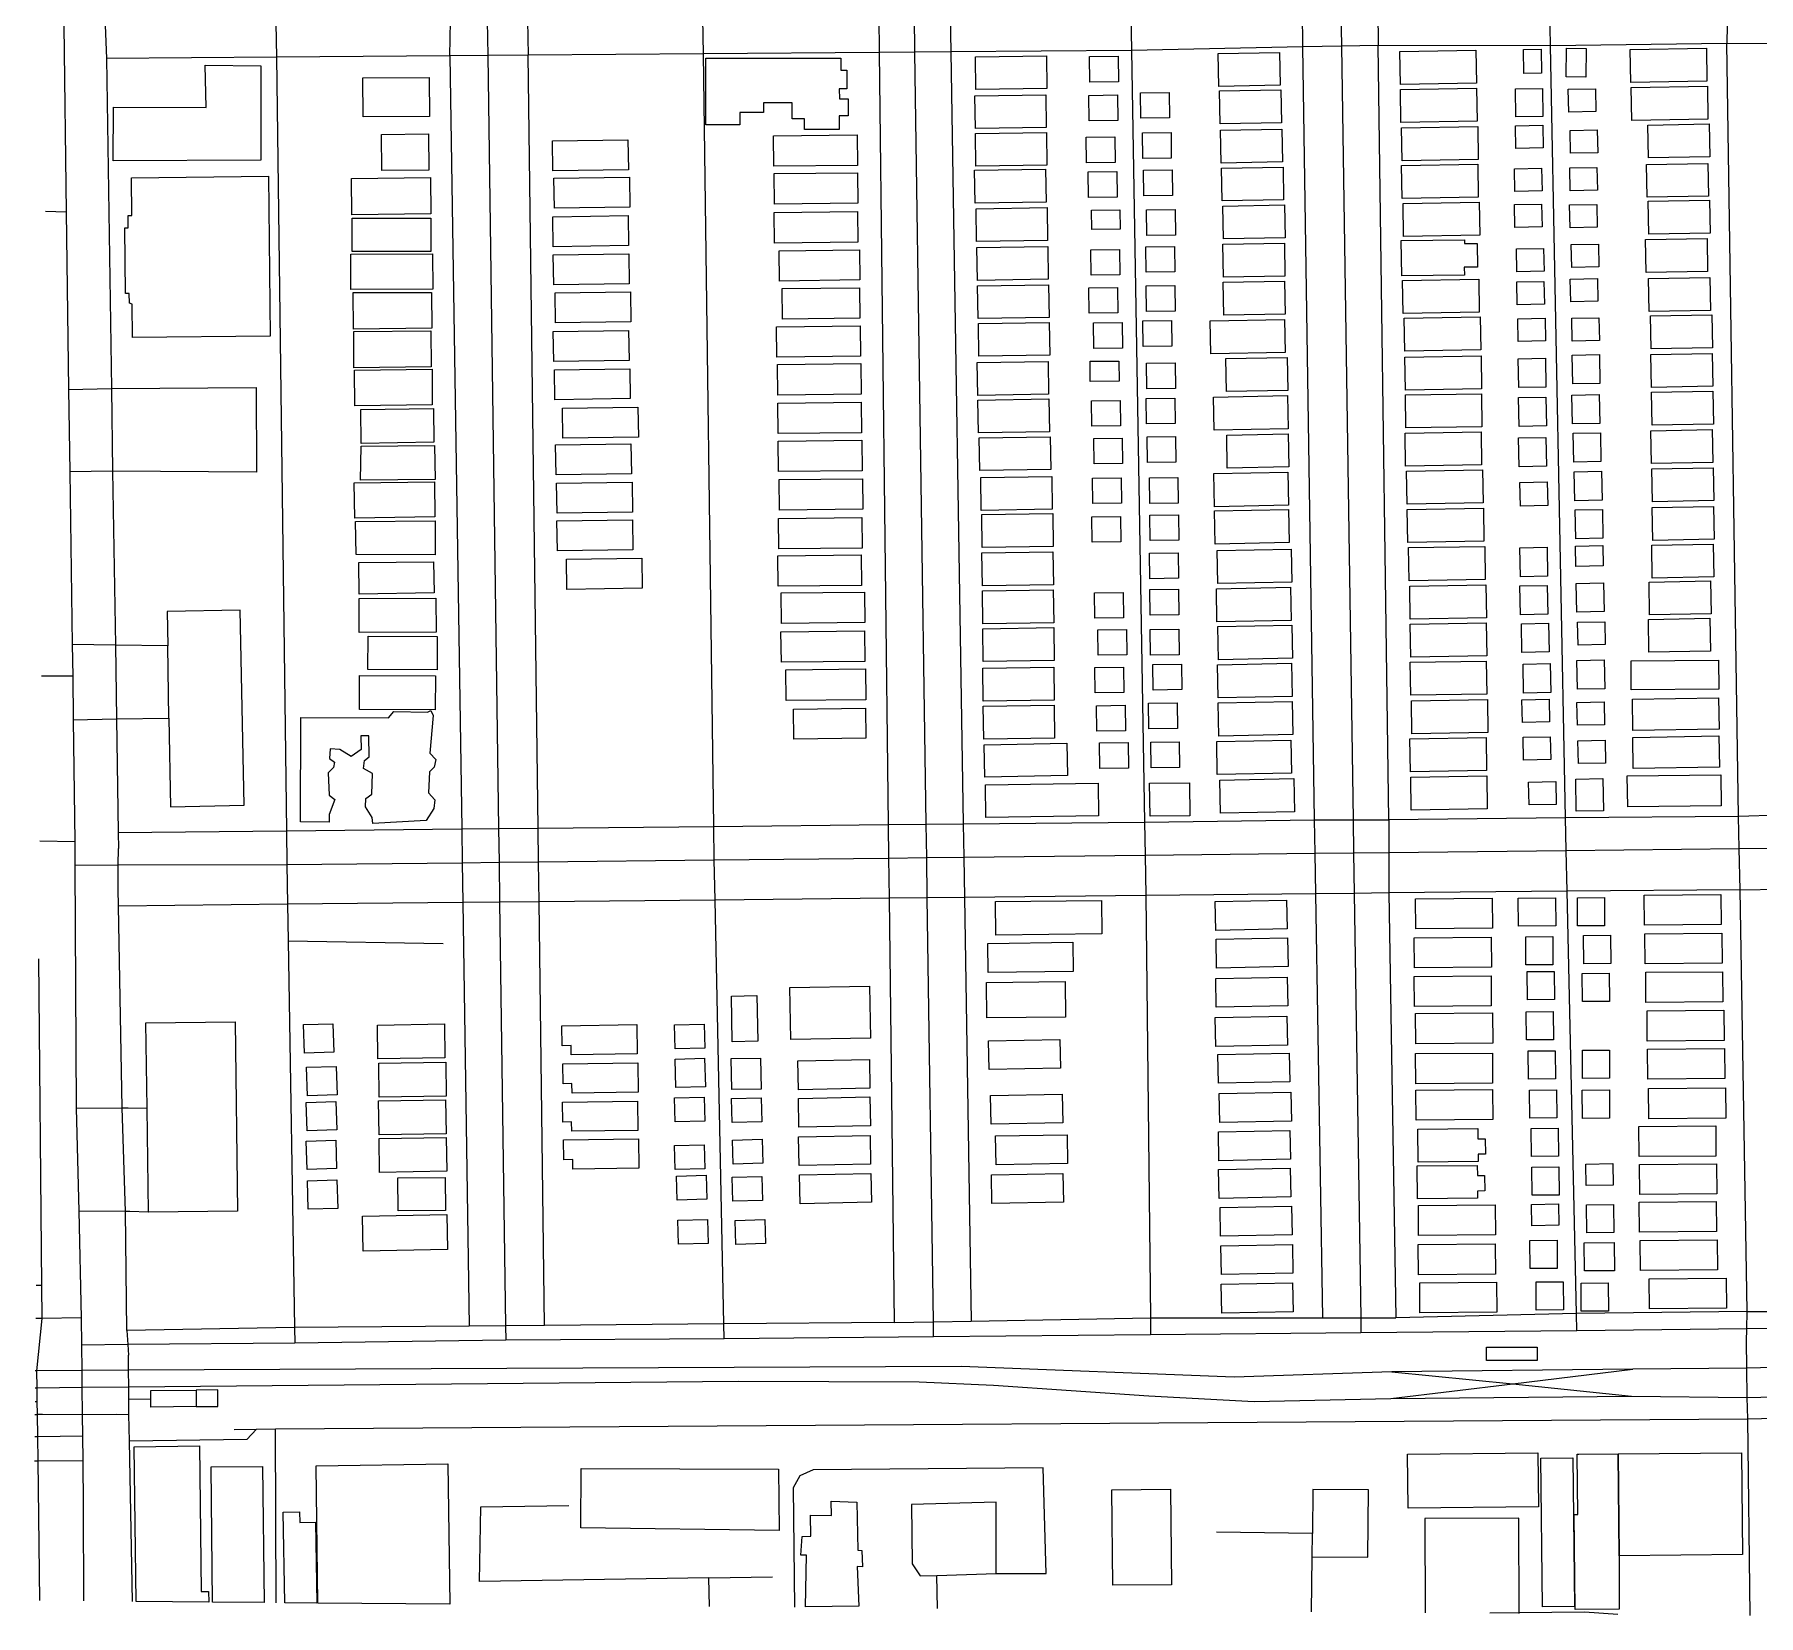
# Model space of a CAD drawing. Header units: millimetres. Extents: x 0 to 813, y 0 to 785.
# Drawn here: x 0.3 to 412.7, y 3.5 to 381.8 of the extents above; entities that cross this region are included whole.
import ezdxf

# ---------------------------------------------------------------- set-up
doc = ezdxf.new("R2010")
doc.units = ezdxf.units.MM

msp = doc.modelspace()

# ---------------------------------------------------------------- linework, layer by layer
at = {"layer": 'buildings'}
for points in [[(160.8848, 376.1355), (193.2123, 376.1781), (193.2218, 373.2836), (194.6414, 373.2991), (194.651, 368.8317), (192.8419, 368.8382), (192.8485, 366.409), (194.9429, 366.4093), (194.949, 362.3421), (192.8059, 362.3423), (192.8054, 359.1035), (184.5181, 359.083), (184.513, 361.6797), (181.535, 361.6778), (181.5333, 365.4658), (174.6795, 365.4513), (174.6806, 363.1898), (169.0445, 363.1833), (169.053, 360.1864), (160.8981, 360.1834), (160.8848, 376.1355)], [(225.3976, 376.4964), (242.3677, 376.7477), (242.4899, 368.8964), (225.5198, 368.6341), (225.3976, 376.4964)], [(252.6764, 376.5797), (259.5257, 376.6641), (259.5966, 370.5344), (252.7556, 370.4499), (252.6764, 376.5797)], [(283.4803, 377.2874), (298.1842, 377.5475), (298.3228, 369.6627), (283.6189, 369.4027), (283.4803, 377.2874)], [(326.942, 377.7957), (345.1492, 378.0808), (345.2711, 370.174), (327.0638, 369.889), (326.942, 377.7957)], [(356.5149, 378.2258), (360.7493, 378.311), (360.865, 372.5472), (356.6306, 372.462), (356.5149, 378.2258)], [(366.7351, 371.7187), (366.8449, 378.5908), (371.5261, 378.5055), (371.408, 371.6335), (366.7351, 371.7187)], [(382.0749, 378.2691), (400.282, 378.5432), (400.404, 370.6475), (382.1968, 370.3623), (382.0749, 378.2691)], [(19.1143, 351.5711), (19.227, 364.4043), (41.3884, 364.3959), (41.1152, 374.487), (54.4175, 374.3144), (54.463, 351.754), (19.1143, 351.5711)], [(78.8711, 371.4845), (94.7153, 371.5596), (94.7651, 362.1685), (78.9208, 362.0841), (78.8711, 371.4845)], [(225.2745, 367.1705), (242.2446, 367.4217), (242.3584, 359.5594), (225.3883, 359.3082), (225.2745, 367.1705)], [(252.5367, 367.254), (259.3861, 367.3495), (259.4653, 361.2196), (252.616, 361.1352), (252.5367, 367.254)], [(264.8698, 367.9011), (271.7191, 367.9855), (271.7984, 361.8668), (264.949, 361.7712), (264.8698, 367.9011)], [(283.8006, 368.3462), (298.5045, 368.6063), (298.6431, 360.7216), (283.9392, 360.4615), (283.8006, 368.3462)], [(327.0783, 368.6896), (345.2855, 368.9747), (345.4156, 361.0678), (327.2084, 360.7828), (327.0783, 368.6896)], [(354.5818, 368.8491), (361.0742, 368.9367), (361.165, 362.2294), (354.681, 362.1417), (354.5818, 368.8491)], [(367.2236, 368.7276), (373.7413, 368.8594), (373.8514, 363.4066), (367.3337, 363.2748), (367.2236, 368.7276)], [(382.3193, 369.1731), (400.5264, 369.4472), (400.6567, 361.5515), (382.4495, 361.2663), (382.3193, 369.1731)], [(284.0173, 358.9507), (298.7128, 359.1998), (298.8598, 351.326), (284.1559, 351.066), (284.0173, 358.9507)], [(327.3551, 359.5268), (345.5624, 359.8118), (345.6842, 351.905), (327.477, 351.62), (327.3551, 359.5268)], [(354.6041, 359.9882), (361.1134, 360.1201), (361.2235, 354.6673), (354.7141, 354.5354), (354.6041, 359.9882)], [(367.6688, 358.8637), (374.1782, 358.9956), (374.2883, 353.5428), (367.7789, 353.4109), (367.6688, 358.8637)], [(386.2502, 360.1671), (400.9457, 360.4275), (401.0845, 352.5427), (386.389, 352.2935), (386.2502, 360.1671)], [(83.2956, 357.9042), (94.5269, 358.0197), (94.6182, 349.3821), (83.3798, 349.2666), (83.2956, 357.9042)], [(124.2196, 356.3859), (142.2689, 356.6496), (142.3804, 349.4758), (124.331, 349.2121), (124.2196, 356.3859)], [(177.1011, 357.588), (197.076, 357.8017), (197.1531, 350.4949), (177.1783, 350.2812), (177.1011, 357.588)], [(225.4113, 358.1421), (242.3814, 358.3933), (242.5035, 350.531), (225.5334, 350.2797), (225.4113, 358.1421)], [(251.893, 357.2553), (258.7423, 357.3397), (258.8216, 351.221), (251.9723, 351.1365), (251.893, 357.2553)], [(265.342, 358.3035), (272.1913, 358.3879), (272.2706, 352.2692), (265.4212, 352.1736), (265.342, 358.3035)], [(327.3677, 350.5106), (345.5748, 350.7845), (345.6967, 342.8777), (327.4895, 342.6038), (327.3677, 350.5106)], [(385.952, 350.7317), (400.6476, 350.9921), (400.7863, 343.1073), (386.0908, 342.8581), (385.952, 350.7317)], [(76.1056, 347.3388), (94.9992, 347.6104), (95.1248, 338.9167), (76.2312, 338.645), (76.1056, 347.3388)], [(124.5808, 347.4111), (142.6302, 347.6748), (142.7417, 340.5009), (124.6922, 340.2261), (124.5808, 347.4111)], [(177.2459, 348.5263), (197.2124, 348.74), (197.2978, 341.422), (177.323, 341.2194), (177.2459, 348.5263)], [(225.2014, 349.3388), (242.1716, 349.6012), (242.2938, 341.7388), (225.3235, 341.4765), (225.2014, 349.3388)], [(252.4098, 348.9564), (259.2509, 349.052), (259.3301, 342.9221), (252.4891, 342.8376), (252.4098, 348.9564)], [(265.604, 349.3406), (272.445, 349.4251), (272.5243, 343.3064), (265.6833, 343.2219), (265.604, 349.3406)], [(284.2865, 349.8657), (298.9903, 350.1146), (299.1289, 342.2299), (284.4251, 341.9809), (284.2865, 349.8657)], [(354.3398, 349.6976), (360.8492, 349.8295), (360.9593, 344.3767), (354.4499, 344.2447), (354.3398, 349.6976)], [(367.5904, 349.8927), (374.0997, 350.0135), (374.2098, 344.5607), (367.7005, 344.4399), (367.5904, 349.8927)], [(124.2843, 338.2088), (142.3337, 338.4725), (142.4369, 331.2987), (124.3875, 331.035), (124.2843, 338.2088)], [(177.2475, 339.2326), (197.2224, 339.4463), (197.2995, 332.1394), (177.3329, 331.9257), (177.2475, 339.2326)], [(225.5692, 340.1419), (242.5393, 340.3931), (242.6532, 332.5308), (225.683, 332.2796), (225.5692, 340.1419)], [(253.1428, 339.7562), (259.9427, 339.8744), (260.0185, 335.2547), (253.2186, 335.1365), (253.1428, 339.7562)], [(266.3509, 339.8295), (273.2002, 339.9139), (273.2794, 333.784), (266.4301, 333.6996), (266.3509, 339.8295)], [(284.6303, 340.7688), (299.326, 341.029), (299.4646, 333.1442), (284.769, 332.8952), (284.6303, 340.7688)], [(327.728, 341.3914), (345.9352, 341.6765), (346.0571, 333.7697), (327.8498, 333.4846), (327.728, 341.3914)], [(354.3479, 341.1144), (360.8573, 341.2463), (360.9674, 335.7935), (354.458, 335.6616), (354.3479, 341.1144)], [(367.563, 341.0434), (374.0724, 341.1753), (374.1825, 335.7225), (367.6731, 335.5906), (367.563, 341.0434)], [(386.3482, 341.9231), (401.0438, 342.1835), (401.1826, 334.2987), (386.487, 334.0495), (386.3482, 341.9231)], [(76.2941, 337.8906), (95.109, 337.9117), (95.1224, 329.917), (76.3075, 329.8959), (76.2941, 337.8906)], [(178.4539, 330.0616), (197.6738, 330.3263), (197.7764, 323.0859), (178.5566, 322.8322), (178.4539, 330.0616)], [(225.7535, 330.8466), (242.7154, 331.109), (242.8376, 323.2466), (225.8673, 322.9843), (225.7535, 330.8466)], [(253.0188, 330.3193), (259.8681, 330.4037), (259.9474, 324.285), (253.0981, 324.2005), (253.0188, 330.3193)], [(266.1661, 331.0371), (273.0154, 331.1215), (273.0864, 325.0028), (266.2454, 324.9183), (266.1661, 331.0371)], [(284.6167, 331.6196), (299.3207, 331.8797), (299.4593, 323.9949), (284.7553, 323.7349), (284.6167, 331.6196)], [(327.2952, 332.5098), (342.4308, 332.7126), (342.4437, 331.8005), (345.4221, 331.8396), (345.4978, 326.1617), (342.3454, 326.1241), (342.3707, 324.2346), (327.4091, 324.0489), (327.2952, 332.5098)], [(354.8279, 330.4952), (361.3456, 330.6271), (361.4557, 325.1743), (354.938, 325.0424), (354.8279, 330.4952)], [(367.9614, 331.5353), (374.4707, 331.6561), (374.5808, 326.2033), (368.0714, 326.0714), (367.9614, 331.5353)], [(385.745, 332.7347), (400.4407, 332.995), (400.5794, 325.1103), (385.8838, 324.861), (385.745, 332.7347)], [(75.9821, 329.2938), (95.5281, 329.3643), (95.5649, 320.8668), (76.0117, 320.7684), (75.9821, 329.2938)], [(124.4202, 329.0916), (142.4698, 329.3664), (142.5812, 322.1926), (124.5317, 321.9177), (124.4202, 329.0916)], [(225.9307, 321.6957), (242.9009, 321.9469), (243.023, 314.0845), (226.0529, 313.8333), (225.9307, 321.6957)], [(266.275, 321.6647), (273.1244, 321.7491), (273.2037, 315.6304), (266.3543, 315.5459), (266.275, 321.6647)], [(284.6784, 322.5364), (299.3824, 322.7964), (299.521, 314.9117), (284.817, 314.6516), (284.6784, 322.5364)], [(327.6086, 322.9828), (345.8159, 323.2678), (345.9378, 315.361), (327.7304, 315.076), (327.6086, 322.9828)], [(354.892, 322.6223), (361.4097, 322.7541), (361.5198, 317.3013), (355.0021, 317.1695), (354.892, 322.6223)], [(367.7151, 323.2986), (374.2246, 323.4305), (374.3347, 317.9777), (367.8253, 317.8458), (367.7151, 323.2986)], [(386.411, 323.4352), (401.1066, 323.6955), (401.2453, 315.8108), (386.5498, 315.5615), (386.411, 323.4352)], [(76.5203, 320.0566), (95.2591, 320.1156), (95.316, 311.5341), (76.6244, 311.2979), (76.5203, 320.0566)], [(124.8302, 319.9831), (142.8796, 320.2468), (142.9828, 313.073), (124.9416, 312.8092), (124.8302, 319.9831)], [(179.1884, 321.039), (197.6855, 321.2324), (197.7626, 313.9255), (179.2655, 313.7322), (179.1884, 321.039)], [(252.5491, 321.2296), (259.3984, 321.314), (259.4777, 315.1953), (252.6284, 315.1108), (252.5491, 321.2296)], [(281.6009, 313.3029), (299.3356, 313.6475), (299.4904, 305.7182), (281.7558, 305.3847), (281.6009, 313.3029)], [(327.9781, 313.9634), (346.1854, 314.2485), (346.3073, 306.3417), (328.0999, 306.0567), (327.9781, 313.9634)], [(355.172, 313.8147), (361.6814, 313.9466), (361.7915, 308.4938), (355.2821, 308.3619), (355.172, 313.8147)], [(368.0733, 313.9241), (374.5827, 314.056), (374.6928, 308.6032), (368.1834, 308.4713), (368.0733, 313.9241)], [(386.9058, 314.5036), (401.6015, 314.7639), (401.7402, 306.8792), (387.0446, 306.63), (386.9058, 314.5036)], [(76.6616, 310.7764), (95.0879, 310.9126), (95.2349, 302.2838), (76.6825, 302.0556), (76.6616, 310.7764)], [(124.3922, 310.7377), (142.4417, 311.0125), (142.5532, 303.8386), (124.5036, 303.5638), (124.3922, 310.7377)], [(177.8299, 311.9016), (197.8049, 312.1153), (197.882, 304.8085), (177.9154, 304.5947), (177.8299, 311.9016)], [(226.1009, 312.6892), (243.0711, 312.9404), (243.185, 305.0781), (226.2148, 304.8269), (226.1009, 312.6892)], [(253.679, 312.7921), (260.52, 312.8766), (260.5993, 306.7579), (253.7582, 306.6623), (253.679, 312.7921)], [(265.4796, 313.2996), (272.329, 313.384), (272.4083, 307.2653), (265.5588, 307.1697), (265.4796, 313.2996)], [(368.1541, 305.1183), (374.6718, 305.2501), (374.8107, 298.3425), (368.293, 298.2106), (368.1541, 305.1183)], [(386.9994, 305.2535), (401.695, 305.5139), (401.8338, 297.6291), (387.1382, 297.3799), (386.9994, 305.2535)], [(76.8726, 301.5235), (95.4317, 301.7143), (95.3986, 293.1802), (76.9299, 292.9792), (76.8726, 301.5235)], [(124.6689, 301.5859), (142.7184, 301.8496), (142.8215, 294.6758), (124.7803, 294.412), (124.6689, 301.5859)], [(178.0411, 302.8392), (198.0161, 303.0529), (198.0932, 295.7461), (178.1265, 295.5324), (178.0411, 302.8392)], [(225.8281, 303.3313), (242.7983, 303.5825), (242.9204, 295.7201), (225.9502, 295.4689), (225.8281, 303.3313)], [(252.8433, 303.6168), (259.7338, 303.6564), (259.7663, 298.8372), (252.8675, 298.7976), (252.8433, 303.6168)], [(266.3373, 303.1656), (273.1868, 303.2612), (273.266, 297.1313), (266.4166, 297.0469), (266.3373, 303.1656)], [(285.3075, 304.2877), (300.0115, 304.5478), (300.1501, 296.6631), (285.4462, 296.4141), (285.3075, 304.2877)], [(328.1538, 304.6238), (346.3612, 304.9089), (346.4913, 297.002), (328.2839, 296.717), (328.1538, 304.6238)], [(355.2459, 304.2206), (361.7553, 304.3525), (361.9025, 297.4448), (355.3848, 297.313), (355.2459, 304.2206)], [(178.1015, 293.6228), (198.0765, 293.8364), (198.1535, 286.5185), (178.1786, 286.3159), (178.1015, 293.6228)], [(226.0151, 294.3469), (242.9853, 294.5981), (243.0993, 286.7469), (226.1372, 286.4845), (226.0151, 294.3469)], [(253.1758, 294.1869), (260.0252, 294.2714), (260.1045, 288.1526), (253.2551, 288.0682), (253.1758, 294.1869)], [(266.2636, 294.7387), (273.113, 294.8231), (273.1923, 288.7044), (266.3429, 288.6199), (266.2636, 294.7387)], [(282.3628, 295.0531), (300.0975, 295.3977), (300.2523, 287.4684), (282.5177, 287.1349), (282.3628, 295.0531)], [(328.2572, 295.5624), (346.4646, 295.8475), (346.5865, 287.9407), (328.3791, 287.6556), (328.2572, 295.5624)], [(355.3391, 294.9261), (361.8568, 295.0579), (361.9958, 288.1614), (355.4781, 288.0296), (355.3391, 294.9261)], [(368.1118, 295.5252), (374.6295, 295.657), (374.7685, 288.7494), (368.259, 288.6175), (368.1118, 295.5252)], [(387.1447, 296.2251), (401.8404, 296.4854), (401.9791, 288.6007), (387.2835, 288.3514), (387.1447, 296.2251)], [(78.3759, 292.0452), (95.7873, 292.2833), (95.8493, 284.2788), (78.4374, 283.9849), (78.3759, 292.0452)], [(126.6223, 292.4083), (144.6718, 292.6721), (144.7749, 285.4983), (126.7254, 285.2345), (126.6223, 292.4083)], [(178.2378, 284.5389), (198.2045, 284.7526), (198.2815, 277.4347), (178.3149, 277.232), (178.2378, 284.5389)], [(226.3346, 285.328), (243.3049, 285.5792), (243.4187, 277.7169), (226.4484, 277.4546), (226.3346, 285.328)], [(253.6946, 285.1663), (260.5357, 285.2508), (260.615, 279.1321), (253.7739, 279.0476), (253.6946, 285.1663)], [(266.4654, 285.5321), (273.3064, 285.6166), (273.3857, 279.4978), (266.5447, 279.4133), (266.4654, 285.5321)], [(285.5291, 285.9649), (300.2249, 286.2251), (300.3635, 278.3403), (285.6677, 278.0802), (285.5291, 285.9649)], [(328.1776, 286.4471), (346.385, 286.7322), (346.5069, 278.8254), (328.2994, 278.5403), (328.1776, 286.4471)], [(355.3462, 285.2881), (361.8556, 285.42), (362.0028, 278.5124), (355.4851, 278.3805), (355.3462, 285.2881)], [(368.4056, 286.3955), (374.9234, 286.5273), (375.0623, 279.6197), (368.5529, 279.4878), (368.4056, 286.3955)], [(386.9978, 287.0104), (401.6935, 287.2707), (401.8323, 279.386), (387.1366, 279.1368), (386.9978, 287.0104)], [(78.3184, 275.1816), (78.4313, 283.2869), (95.9746, 283.4867), (96.1254, 275.2953), (78.3184, 275.1816)], [(124.9513, 283.6179), (143.001, 283.8927), (143.1124, 276.7188), (125.0628, 276.444), (124.9513, 283.6179)], [(282.4268, 276.7428), (300.1616, 277.0874), (300.3164, 269.1581), (282.5817, 268.8246), (282.4268, 276.7428)], [(328.538, 277.339), (346.7453, 277.613), (346.8672, 269.7062), (328.6598, 269.4322), (328.538, 277.339)], [(368.6654, 277.1662), (375.1749, 277.2981), (375.3138, 270.3904), (368.8043, 270.2585), (368.6654, 277.1662)], [(387.2254, 277.8924), (401.9211, 278.1527), (402.0598, 270.268), (387.3642, 270.0188), (387.2254, 277.8924)], [(76.7961, 274.5621), (96.0233, 274.7657), (96.0754, 266.4262), (76.9586, 266.11), (76.7961, 274.5621)], [(125.2114, 274.4551), (143.2609, 274.7189), (143.3641, 267.5451), (125.3228, 267.2813), (125.2114, 274.4551)], [(178.4309, 275.3101), (198.4059, 275.5238), (198.4831, 268.217), (178.5163, 268.0032), (178.4309, 275.3101)], [(226.6913, 275.8091), (243.6617, 276.0715), (243.7838, 268.2091), (226.8134, 267.9468), (226.6913, 275.8091)], [(253.4123, 275.6752), (260.2534, 275.7597), (260.3327, 269.641), (253.4916, 269.5565), (253.4123, 275.6752)], [(267.0189, 275.7339), (273.86, 275.8184), (273.9393, 269.6996), (267.0982, 269.6151), (267.0189, 275.7339)], [(355.6512, 274.5928), (362.2109, 274.7686), (362.3606, 269.0934), (355.8009, 268.9175), (355.6512, 274.5928)], [(282.5644, 267.8032), (300.2993, 268.1478), (300.4541, 260.2185), (282.7193, 259.885), (282.5644, 267.8032)], [(328.7235, 268.177), (346.931, 268.462), (347.0529, 260.5552), (328.8454, 260.2702), (328.7235, 268.177)], [(368.8929, 268.0481), (375.4024, 268.1801), (375.5413, 261.2724), (369.0319, 261.1405), (368.8929, 268.0481)], [(387.319, 268.6534), (402.0147, 268.9027), (402.1535, 261.029), (387.4577, 260.7687), (387.319, 268.6534)], [(77.0768, 265.3085), (96.1226, 265.4579), (96.1763, 257.3046), (77.2505, 257.3496), (77.0768, 265.3085)], [(125.2817, 265.4384), (143.3313, 265.7022), (143.4345, 258.5284), (125.3849, 258.2646), (125.2817, 265.4384)], [(178.2831, 266.0177), (198.2581, 266.2314), (198.3353, 258.9246), (178.3602, 258.7109), (178.2831, 266.0177)], [(226.9207, 266.9243), (243.891, 267.1755), (244.0131, 259.3131), (227.0427, 259.0508), (226.9207, 266.9243)], [(253.2732, 266.4161), (260.1143, 266.5006), (260.1936, 260.3818), (253.3525, 260.2973), (253.2732, 266.4161)], [(267.1485, 266.8277), (273.9896, 266.9122), (274.0689, 260.7934), (267.2277, 260.6978), (267.1485, 266.8277)], [(387.1987, 259.6273), (401.8945, 259.8876), (402.0332, 252.0029), (387.3375, 251.7536), (387.1987, 259.6273)], [(127.542, 256.2249), (145.5916, 256.4886), (145.6947, 249.3148), (127.645, 249.04), (127.542, 256.2249)], [(178.1384, 257.0806), (198.1052, 257.2944), (198.1822, 249.9765), (178.2155, 249.7738), (178.1384, 257.0806)], [(226.9733, 257.7634), (243.9436, 258.0146), (244.0658, 250.1522), (227.0954, 249.901), (226.9733, 257.7634)], [(267.0688, 257.7124), (273.9099, 257.7969), (273.9892, 251.6781), (267.1481, 251.5936), (267.0688, 257.7124)], [(283.2372, 258.3482), (300.972, 258.6928), (301.1269, 250.7635), (283.3921, 250.43), (283.2372, 258.3482)], [(329.042, 259.0249), (347.2494, 259.2988), (347.3713, 251.392), (329.1639, 251.1181), (329.042, 259.0249)], [(355.6476, 258.9701), (362.1571, 259.102), (362.296, 252.1944), (355.7865, 252.0625), (355.6476, 258.9701)], [(368.9416, 259.3647), (375.4764, 259.5409), (375.6081, 254.6652), (369.0734, 254.4891), (368.9416, 259.3647)], [(77.8741, 255.4642), (95.7718, 255.6143), (95.9222, 248.1674), (77.9882, 247.8501), (77.8741, 255.4642)], [(178.8989, 248.1911), (198.8741, 248.4048), (198.9512, 241.098), (178.9762, 240.8954), (178.8989, 248.1911)], [(227.0762, 248.6465), (244.0383, 248.9089), (244.1604, 241.0465), (227.19, 240.7842), (227.0762, 248.6465)], [(253.9028, 248.2341), (260.7522, 248.3185), (260.8315, 242.1997), (253.9821, 242.1153), (253.9028, 248.2341)], [(267.1668, 248.9952), (274.0164, 249.0908), (274.0956, 242.9609), (267.2461, 242.8765), (267.1668, 248.9952)], [(283.0409, 249.1895), (300.7758, 249.5341), (300.9306, 241.6048), (283.1958, 241.2713), (283.0409, 249.1895)], [(329.3103, 249.8177), (347.5178, 250.1027), (347.6479, 242.1959), (329.4404, 241.9108), (329.3103, 249.8177)], [(355.651, 249.854), (362.1688, 249.9859), (362.3077, 243.0782), (355.7982, 242.9463), (355.651, 249.854)], [(369.138, 250.4802), (375.6475, 250.6121), (375.7865, 243.7156), (369.277, 243.5837), (369.138, 250.4802)], [(386.5487, 250.7834), (401.2445, 251.0438), (401.3833, 243.159), (386.6875, 242.9098), (386.5487, 250.7834)], [(77.9516, 246.8546), (96.3427, 246.9259), (96.3826, 238.7727), (77.9845, 238.7015), (77.9516, 246.8546)], [(227.1716, 239.6295), (244.1419, 239.8808), (244.2558, 232.0184), (227.2854, 231.7672), (227.1716, 239.6295)], [(254.7136, 239.3774), (261.5547, 239.4619), (261.634, 233.3432), (254.7929, 233.2587), (254.7136, 239.3774)], [(267.2158, 239.4013), (274.0652, 239.4858), (274.1445, 233.367), (267.2951, 233.2826), (267.2158, 239.4013)], [(283.3601, 240.1262), (301.095, 240.4708), (301.2498, 232.5415), (283.515, 232.208), (283.3601, 240.1262)], [(329.4136, 240.7452), (347.6212, 241.0302), (347.743, 233.1234), (329.5354, 232.8384), (329.4136, 240.7452)], [(356.0204, 240.8236), (362.5299, 240.9555), (362.6689, 234.059), (356.1594, 233.9271), (356.0204, 240.8236)], [(369.455, 241.1504), (375.9645, 241.2824), (376.0746, 235.8295), (369.5651, 235.6976), (369.455, 241.1504)], [(386.3877, 241.8465), (401.0835, 242.1068), (401.2222, 234.2221), (386.5265, 233.9728), (386.3877, 241.8465)], [(80.0851, 237.8175), (96.6588, 237.7373), (96.6169, 229.7895), (80.0502, 229.879), (80.0851, 237.8175)], [(178.884, 238.8976), (198.8591, 239.1113), (198.9363, 231.8044), (178.9695, 231.6018), (178.884, 238.8976)], [(267.8486, 231.0792), (274.698, 231.1637), (274.7773, 225.0449), (267.9278, 224.9494), (267.8486, 231.0792)], [(283.2804, 231.0109), (301.0153, 231.3555), (301.1701, 223.4262), (283.4353, 223.0927), (283.2804, 231.0109)], [(329.4167, 231.5958), (347.6242, 231.8809), (347.7544, 223.974), (329.5468, 223.6889), (329.4167, 231.5958)], [(356.4173, 231.1379), (362.9351, 231.2697), (363.074, 224.3621), (356.5562, 224.2302), (356.4173, 231.1379)], [(369.2841, 232.0359), (375.7936, 232.1678), (375.9409, 225.2712), (369.4231, 225.1394), (369.2841, 232.0359)], [(382.25, 231.9227), (403.1709, 232.0732), (403.2183, 225.133), (382.2974, 224.9937), (382.25, 231.9227)], [(78.0407, 228.4541), (96.2149, 228.3784), (96.1852, 220.2351), (78.0109, 220.3015), (78.0407, 228.4541)], [(180.0247, 229.816), (199.0947, 229.9932), (199.163, 222.6198), (180.1013, 222.4425), (180.0247, 229.816)], [(227.1717, 230.1582), (244.1422, 230.4205), (244.2643, 222.5581), (227.2938, 222.2958), (227.1717, 230.1582)], [(253.9705, 230.3567), (260.8201, 230.4523), (260.8993, 224.3224), (254.0498, 224.238), (253.9705, 230.3567)], [(356.1437, 222.6238), (362.6615, 222.7557), (362.7716, 217.3028), (356.2538, 217.171), (356.1437, 222.6238)], [(382.5681, 222.7262), (403.2002, 223.0679), (403.3344, 215.6163), (382.6939, 215.2635), (382.5681, 222.7262)], [(64.0361, 218.4045), (84.9515, 218.2955), (86.238, 219.7919), (94.3361, 219.6464), (95.1326, 220.021), (95.6723, 218.8808), (94.8412, 209.8046), (96.3454, 208.3581), (95.9049, 206.5192), (94.8022, 205.3562), (94.584, 200.3138), (96.0868, 198.6998), (95.8179, 196.6081), (94.0186, 193.7574), (81.2019, 193.0136), (81.1172, 194.4569), (79.4486, 196.9937), (79.5498, 199.0124), (80.9989, 200.0142), (81.1259, 204.9643), (79.028, 206.1554), (79.219, 208.0989), (80.4022, 208.9261), (80.2588, 213.9996), (78.3797, 213.9509), (78.4764, 210.702), (76.0961, 209.0476), (73.3277, 210.7472), (71.0049, 210.8885), (70.8594, 208.5817), (72.0411, 207.6499), (71.8561, 206.3951), (70.5857, 205.1405), (70.782, 199.7594), (72.1299, 198.7425), (70.8249, 195.1335), (70.8161, 193.3374), (63.9138, 193.37), (64.0361, 218.4045)], [(181.8677, 220.3396), (199.1036, 220.5773), (199.1987, 213.4257), (181.9711, 213.188), (181.8677, 220.3396)], [(227.2746, 221.0524), (244.245, 221.3036), (244.3589, 213.4413), (227.3885, 213.1901), (227.2746, 221.0524)], [(254.3802, 221.2038), (261.2214, 221.2883), (261.3007, 215.1696), (254.4594, 215.074), (254.3802, 221.2038)], [(266.8376, 221.7944), (273.6872, 221.8899), (273.7664, 215.7601), (266.9169, 215.6756), (266.8376, 221.7944)], [(283.4826, 221.8598), (301.2176, 222.2044), (301.3724, 214.2751), (283.6375, 213.9416), (283.4826, 221.8598)], [(329.6932, 222.3885), (347.9008, 222.6736), (348.0226, 214.7668), (329.815, 214.4817), (329.6932, 222.3885)], [(369.3043, 221.987), (375.822, 222.1189), (375.9321, 216.655), (369.4144, 216.5342), (369.3043, 221.987)], [(227.5091, 211.8011), (247.2868, 212.2054), (247.4518, 204.4981), (227.674, 204.0827), (227.5091, 211.8011)], [(255.091, 212.3037), (261.9405, 212.3881), (262.0198, 206.2693), (255.1703, 206.1849), (255.091, 212.3037)], [(267.3371, 212.463), (274.1782, 212.5475), (274.2576, 206.4288), (267.4164, 206.3443), (267.3371, 212.463)], [(283.1197, 212.6359), (300.8547, 212.9805), (301.0095, 205.0512), (283.2746, 204.7177), (283.1197, 212.6359)], [(329.348, 213.2866), (347.5556, 213.5717), (347.6774, 205.6538), (329.4698, 205.3798), (329.348, 213.2866)], [(356.4223, 213.6497), (362.9317, 213.7705), (363.0418, 208.3177), (356.5324, 208.1969), (356.4223, 213.6497)], [(369.5393, 212.7801), (376.0488, 212.912), (376.1589, 207.4592), (369.6494, 207.3273), (369.5393, 212.7801)], [(382.6463, 213.6095), (403.2868, 213.9623), (403.4126, 206.4996), (382.7721, 206.1468), (382.6463, 213.6095)], [(227.8075, 202.2605), (254.7411, 202.6688), (254.8636, 194.8509), (227.93, 194.4425), (227.8075, 202.2605)], [(267.0851, 202.6386), (276.6328, 202.7438), (276.7215, 194.8595), (267.1739, 194.7543), (267.0851, 202.6386)], [(283.8774, 203.4022), (301.6124, 203.7468), (301.7672, 195.8175), (284.0323, 195.484), (283.8774, 203.4022)], [(329.5336, 204.1246), (347.7412, 204.4097), (347.8631, 196.5029), (329.6554, 196.2178), (329.5336, 204.1246)], [(357.7396, 202.89), (364.2491, 203.0219), (364.3592, 197.5691), (357.8497, 197.4372), (357.7396, 202.89)], [(369.003, 203.6466), (375.5374, 203.7783), (375.6942, 196.071), (369.1598, 195.9393), (369.003, 203.6466)], [(381.3538, 204.3937), (403.7371, 204.6758), (403.8298, 197.2356), (381.4466, 196.9535), (381.3538, 204.3937)], [(230.1695, 174.3033), (255.5663, 174.5807), (255.6542, 166.6076), (230.2656, 166.319), (230.1695, 174.3033)], [(282.7517, 174.3429), (299.8473, 174.6598), (299.9779, 167.7634), (282.8822, 167.4354), (282.7517, 174.3429)], [(330.6734, 174.9567), (349.0544, 175.1181), (349.116, 167.9225), (330.735, 167.7611), (330.6734, 174.9567)], [(355.2389, 175.1085), (364.2053, 175.1968), (364.2797, 168.5007), (355.3131, 168.4013), (355.2389, 175.1085)], [(369.4021, 175.2069), (375.8779, 175.2725), (375.9353, 168.5321), (369.4679, 168.4776), (369.4021, 175.2069)], [(385.3963, 175.8334), (403.7689, 175.9839), (403.839, 168.7993), (385.458, 168.6377), (385.3963, 175.8334)], [(282.9799, 165.3138), (300.0756, 165.6417), (300.2145, 158.7452), (283.1105, 158.4173), (282.9799, 165.3138)], [(330.3847, 165.6655), (348.7657, 165.827), (348.8273, 158.6313), (330.4463, 158.4699), (330.3847, 165.6655)], [(357.0427, 165.8768), (363.5185, 165.9424), (363.5758, 159.202), (357.1085, 159.1475), (357.0427, 165.8768)], [(370.8591, 166.1781), (377.3348, 166.2437), (377.3922, 159.5033), (370.9248, 159.4488), (370.8591, 166.1781)], [(385.5816, 166.6269), (403.9543, 166.7886), (404.016, 159.5929), (385.6433, 159.4313), (385.5816, 166.6269)], [(228.347, 164.3149), (248.6967, 164.6143), (248.8098, 157.6181), (228.4518, 157.3188), (228.347, 164.3149)], [(357.3934, 157.5572), (363.8692, 157.6228), (363.9266, 150.8824), (357.4592, 150.8279), (357.3934, 157.5572)], [(370.5723, 157.0979), (377.048, 157.1635), (377.1054, 150.4231), (370.638, 150.3686), (370.5723, 157.0979)], [(385.7666, 157.3872), (404.1392, 157.5377), (404.201, 150.3532), (385.8283, 150.1915), (385.7666, 157.3872)], [(180.9854, 153.726), (200.0735, 154.0585), (200.2886, 141.6428), (181.2087, 141.3102), (180.9854, 153.726)], [(228.0164, 154.9908), (246.8626, 155.1812), (246.9457, 146.653), (228.0995, 146.4626), (228.0164, 154.9908)], [(282.8979, 155.9431), (299.9936, 156.26), (300.1325, 149.3634), (283.0285, 149.0355), (282.8979, 155.9431)], [(330.3699, 156.372), (348.7509, 156.5334), (348.8126, 149.3378), (330.4398, 149.1763), (330.3699, 156.372)], [(167.0376, 151.6941), (173.1153, 151.8074), (173.3185, 140.8908), (167.2408, 140.7775), (167.0376, 151.6941)], [(64.6444, 144.8637), (71.6944, 145.0906), (71.9253, 138.2932), (64.8669, 138.0553), (64.6444, 144.8637)], [(82.326, 144.7752), (98.3667, 145.0231), (98.4947, 136.8942), (82.4539, 136.6463), (82.326, 144.7752)], [(126.4472, 144.5993), (144.381, 144.8751), (144.4855, 137.8568), (128.6938, 137.6176), (128.6554, 139.8609), (126.5134, 139.8353), (126.4472, 144.5993)], [(153.4127, 144.8293), (160.5121, 145.0114), (160.661, 139.2695), (153.5616, 139.0874), (153.4127, 144.8293)], [(282.7908, 146.5393), (299.8948, 146.8672), (300.0255, 139.9708), (282.9214, 139.6429), (282.7908, 146.5393)], [(330.7157, 147.4972), (349.0967, 147.6587), (349.1584, 140.463), (330.7774, 140.3016), (330.7157, 147.4972)], [(357.1433, 147.9326), (363.6191, 147.9982), (363.6765, 141.2578), (357.2091, 141.2033), (357.1433, 147.9326)], [(386.0843, 148.1351), (404.457, 148.2968), (404.5188, 141.1011), (386.146, 140.9395), (386.0843, 148.1351)], [(228.5249, 141.007), (245.629, 141.3348), (245.7596, 134.4383), (228.6638, 134.1105), (228.5249, 141.007)], [(153.5314, 136.5894), (160.5814, 136.8163), (160.8124, 130.0189), (153.7541, 129.7921), (153.5314, 136.5894)], [(166.9982, 136.7712), (174.0221, 136.8651), (174.123, 129.4249), (167.0908, 129.3421), (166.9982, 136.7712)], [(182.9404, 136.1985), (200.0445, 136.5262), (200.1751, 129.6298), (183.0793, 129.302), (182.9404, 136.1985)], [(283.3863, 137.7401), (300.482, 138.057), (300.6209, 131.1604), (283.5168, 130.8325), (283.3863, 137.7401)], [(330.7068, 137.9261), (349.0795, 138.0764), (349.1412, 130.8919), (330.7684, 130.7304), (330.7068, 137.9261)], [(357.6261, 138.5681), (364.1018, 138.6337), (364.1592, 131.8933), (357.6918, 131.8387), (357.6261, 138.5681)], [(370.6028, 138.7323), (377.0786, 138.7979), (377.136, 132.0576), (370.6686, 132.003), (370.6028, 138.7323)], [(386.2203, 138.9846), (404.6012, 139.1351), (404.6629, 131.9394), (386.282, 131.789), (386.2203, 138.9846)], [(65.3933, 134.653), (72.4516, 134.8797), (72.6742, 128.0824), (65.6242, 127.8556), (65.3933, 134.653)], [(82.6444, 135.6564), (98.6852, 135.9043), (98.8133, 127.7865), (82.7725, 127.5386), (82.6444, 135.6564)], [(126.6661, 135.4813), (144.6081, 135.746), (144.7127, 128.7276), (128.9128, 128.4997), (128.8826, 130.7429), (126.7405, 130.7061), (126.6661, 135.4813)], [(229.0415, 127.9447), (246.1455, 128.2614), (246.2761, 121.3649), (229.1803, 121.0371), (229.0415, 127.9447)], [(283.7526, 128.3655), (300.8567, 128.6934), (300.9873, 121.7969), (283.8915, 121.469), (283.7526, 128.3655)], [(330.7633, 129.1871), (349.1443, 129.3485), (349.206, 122.1528), (330.8332, 121.9913), (330.7633, 129.1871)], [(357.9677, 129.2048), (364.4435, 129.2704), (364.5008, 122.53), (358.0334, 122.4755), (357.9677, 129.2048)], [(370.5857, 129.1612), (377.0615, 129.2268), (377.1188, 122.4865), (370.6514, 122.4319), (370.5857, 129.1612)], [(386.4534, 129.5557), (404.8262, 129.7173), (404.8879, 122.5217), (386.5151, 122.36), (386.4534, 129.5557)], [(65.3197, 126.2704), (72.378, 126.4972), (72.6007, 119.6999), (65.5505, 119.4619), (65.3197, 126.2704)], [(82.6069, 126.6406), (98.6476, 126.8775), (98.7756, 118.7596), (82.7348, 118.5117), (82.6069, 126.6406)], [(126.5858, 126.3216), (144.5279, 126.5863), (144.6324, 119.5679), (128.8325, 119.34), (128.8023, 121.5832), (126.6603, 121.5575), (126.5858, 126.3216)], [(153.4008, 127.3635), (160.4919, 127.5456), (160.6408, 121.8038), (153.5497, 121.6217), (153.4008, 127.3635)], [(167.0718, 127.1771), (174.1713, 127.3592), (174.3202, 121.6173), (167.2208, 121.4353), (167.0718, 127.1771)], [(183.0362, 127.226), (200.1403, 127.5537), (200.2709, 120.6572), (183.175, 120.3295), (183.0362, 127.226)], [(331.2215, 119.8783), (345.6009, 119.9969), (345.6211, 117.554), (347.3728, 117.5609), (347.407, 113.8742), (345.6469, 113.8563), (345.6649, 112.1129), (331.2938, 111.9941), (331.2215, 119.8783)], [(358.3775, 120.0519), (364.8533, 120.1175), (364.9107, 113.3771), (358.4433, 113.3226), (358.3775, 120.0519)], [(384.1161, 120.4712), (402.4971, 120.6216), (402.5588, 113.426), (384.1778, 113.2755), (384.1161, 120.4712)], [(65.3129, 116.9768), (72.3629, 117.2037), (72.5855, 110.4063), (65.5355, 110.1795), (65.3129, 116.9768)], [(82.7354, 117.6345), (98.7762, 117.8825), (98.9043, 109.7646), (82.8634, 109.5167), (82.7354, 117.6345)], [(126.8636, 117.292), (144.7975, 117.5678), (144.902, 110.5495), (129.1103, 110.3103), (129.0719, 112.5647), (126.9298, 112.528), (126.8636, 117.292)], [(153.417, 115.9489), (160.5164, 116.131), (160.6653, 110.378), (153.5658, 110.1959), (153.417, 115.9489)], [(167.2671, 117.2488), (174.3666, 117.4309), (174.5155, 111.689), (167.416, 111.507), (167.2671, 117.2488)], [(183.0884, 118.0207), (200.1925, 118.3484), (200.3231, 111.4519), (183.2272, 111.1242), (183.0884, 118.0207)], [(230.2182, 118.2188), (247.3223, 118.5355), (247.4529, 111.639), (230.357, 111.3112), (230.2182, 118.2188)], [(283.5315, 119.2181), (300.6355, 119.5349), (300.7661, 112.6384), (283.6703, 112.3105), (283.5315, 119.2181)], [(371.4192, 111.4882), (377.8623, 111.6096), (377.967, 106.4788), (371.5156, 106.3575), (371.4192, 111.4882)], [(384.3025, 111.3979), (402.6836, 111.5595), (402.7454, 104.3638), (384.3642, 104.2023), (384.3025, 111.3979)], [(65.5781, 107.4698), (72.6282, 107.6967), (72.8591, 100.8993), (65.8007, 100.6725), (65.5781, 107.4698)], [(87.2268, 108.2015), (98.5762, 108.324), (98.6645, 100.4064), (87.3151, 100.2839), (87.2268, 108.2015)], [(153.8675, 108.6277), (160.9671, 108.8209), (161.1159, 103.0679), (154.0164, 102.8859), (153.8675, 108.6277)], [(167.1894, 108.3777), (174.2889, 108.5598), (174.4378, 102.818), (167.3383, 102.6359), (167.1894, 108.3777)], [(183.3158, 108.9138), (200.42, 109.2415), (200.5505, 102.345), (183.4546, 102.0173), (183.3158, 108.9138)], [(229.2321, 108.9337), (246.328, 109.2616), (246.4585, 102.354), (229.3626, 102.0262), (229.2321, 108.9337)], [(283.5938, 110.2015), (300.6979, 110.5294), (300.8285, 103.6218), (283.7326, 103.2938), (283.5938, 110.2015)], [(331.0799, 111.0658), (345.4638, 111.1914), (345.4842, 108.7435), (347.2308, 108.7562), (347.2681, 105.061), (345.5076, 105.0485), (345.5271, 103.3079), (331.1571, 103.1822), (331.0799, 111.0658)], [(358.5039, 110.7571), (364.9797, 110.8227), (365.0371, 104.0823), (358.5696, 104.0278), (358.5039, 110.7571)], [(78.7366, 99.0045), (98.9296, 99.3937), (99.0969, 91.0201), (78.9038, 90.6199), (78.7366, 99.0045)], [(283.9377, 101.1157), (301.0335, 101.4326), (301.1724, 94.5361), (284.0682, 94.2082), (283.9377, 101.1157)], [(331.3689, 101.5894), (349.7416, 101.7398), (349.8033, 94.5442), (331.4305, 94.3938), (331.3689, 101.5894)], [(358.4344, 101.8527), (364.8858, 101.974), (364.9821, 96.8433), (358.539, 96.7219), (358.4344, 101.8527)], [(371.6082, 101.7598), (378.0841, 101.8254), (378.1414, 95.0851), (371.674, 95.0305), (371.6082, 101.7598)], [(384.2237, 102.3714), (402.6049, 102.533), (402.6666, 95.3373), (384.2854, 95.1758), (384.2237, 102.3714)], [(154.1901, 98.0765), (161.2896, 98.2586), (161.4386, 92.5167), (154.3474, 92.3346), (154.1901, 98.0765)], [(167.9372, 98.0338), (175.0367, 98.2159), (175.1856, 92.4629), (168.0861, 92.2808), (167.9372, 98.0338)], [(284.1398, 91.9535), (301.2357, 92.2815), (301.3747, 85.385), (284.2705, 85.0571), (284.1398, 91.9535)], [(331.3534, 92.2182), (349.7346, 92.3796), (349.7963, 85.184), (331.4151, 85.0225), (331.3534, 92.2182)], [(358.0684, 93.2173), (364.5443, 93.2829), (364.6016, 86.5425), (358.1342, 86.488), (358.0684, 93.2173)], [(371.0639, 92.6597), (378.2451, 92.6969), (378.2777, 85.9679), (371.0965, 85.9417), (371.0639, 92.6597)], [(384.4677, 93.2311), (402.8406, 93.3927), (402.9106, 86.197), (384.5294, 86.0354), (384.4677, 93.2311)], [(284.2004, 82.7371), (301.2962, 83.0539), (301.4268, 76.1575), (284.3309, 75.8295), (284.2004, 82.7371)], [(331.6968, 83.0659), (350.0779, 83.2162), (350.1397, 76.0316), (331.7585, 75.8702), (331.6968, 83.0659)], [(359.5257, 83.278), (366.0016, 83.3436), (366.0589, 76.6032), (359.5915, 76.5487), (359.5257, 83.278)], [(370.2905, 82.9952), (376.7663, 83.0608), (376.8237, 76.3205), (370.3562, 76.2659), (370.2905, 82.9952)], [(386.6122, 84.0297), (404.9933, 84.1802), (405.0551, 76.9956), (386.6739, 76.8341), (386.6122, 84.0297)], [(347.6429, 67.7036), (359.8297, 67.7082), (359.8264, 64.4771), (347.6396, 64.4725), (347.6429, 67.7036)], [(347.6429, 67.7036), (359.8297, 67.7082), (359.8264, 64.4771), (347.6396, 64.4725), (347.6429, 67.7036)], [(28.1089, 57.3103), (38.9789, 57.4196), (38.9998, 53.464), (28.1576, 53.3452), (28.1326, 55.244), (28.116, 56.7556), (28.1089, 57.3103)], [(41.9819, 6.6745), (24.5973, 6.8263), (24.1219, 43.8503), (39.7592, 44.0574), (40.2048, 9.2085), (41.9516, 9.2304), (41.9819, 6.6745)], [(328.758, 42.0383), (359.9625, 42.3893), (360.1141, 29.47), (328.9165, 29.1189), (328.758, 42.0383)], [(368.6502, 27.6737), (369.4852, 27.6664), (369.3254, 42.0376), (369.7777, 42.043), (379.1722, 42.1191), (379.4189, 17.7702), (379.4324, 4.9731), (368.9173, 4.8601), (368.6502, 27.6737)], [(379.1722, 42.1191), (408.6784, 42.42), (408.9319, 18.0524), (379.4189, 17.7702), (379.1722, 42.1191)], [(55.23, 6.5589), (42.8817, 6.6667), (42.5262, 39.0167), (54.8715, 39.1503), (55.23, 6.5589)], [(99.6616, 6.1712), (68.0925, 6.4467), (67.6486, 39.3174), (99.2016, 39.7386), (99.6616, 6.1712)], [(130.9926, 24.4386), (131.1171, 38.6398), (178.3211, 38.4496), (178.4155, 23.7997), (130.9926, 24.4386)], [(360.6821, 41.1265), (368.2882, 41.1997), (368.7014, 5.6438), (361.0952, 5.5613), (360.6821, 41.1265)], [(258.0633, 33.5635), (272.1063, 33.6826), (272.2962, 10.8326), (258.253, 10.7041), (258.0633, 33.5635)], [(183.6522, 17.8998), (183.9211, 22.3834), (186.0645, 22.4111), (185.9836, 27.4748), (190.9583, 27.4126), (190.898, 30.8474), (197.0051, 30.5799), (197.2384, 19.0745), (198.2118, 18.9915), (198.3726, 15.0998), (197.135, 15.2223), (197.5247, 5.6887), (184.748, 5.5679), (185.0163, 17.9251), (183.6522, 17.8998)], [(67.8145, 6.4491), (60.1642, 6.5159), (59.8066, 28.2273), (63.7037, 28.2768), (63.744, 25.7264), (67.488, 25.7773), (67.8145, 6.4491)]]:
    msp.add_lwpolyline(points, dxfattribs=at)
at = {"layer": 'major_roads'}
for points in [[(4.8958, 564.3783), (5.0665, 551.2531), (5.5588, 514.6168), (6.1016, 474.2294), (6.6858, 430.6307), (7.1676, 393.5943), (7.2984, 383.9233), (7.8954, 339.4031), (8.4612, 296.8749), (8.7265, 277.1699), (9.2817, 235.8145), (9.4494, 228.2808), (9.5206, 217.85), (9.9316, 188.659), (9.9804, 183.0568), (10.3015, 124.9102), (10.8817, 100.233), (11.4292, 74.6839)], [(11.4292, 74.6839), (11.5113, 68.1869)], [(11.5113, 68.1869), (11.5903, 62.1274), (11.6455, 58.1064), (11.7275, 51.6001), (11.8116, 46.3615)], [(11.8067, 46.3596), (11.8605, 40.5872), (11.9452, 29.6432)], [(11.9452, 29.6432), (12.0541, 6.9357)]]:
    msp.add_lwpolyline(points, dxfattribs=at)
at = {"layer": 'minor_roads'}
for points in [[(53.2874, 784.5404), (53.2908, 784.191), (55.1574, 597.3385), (55.2458, 588.3938), (55.3673, 579.244), (57.9332, 394.3492), (58.0695, 384.5106), (58.1723, 376.4034), (60.5762, 191.2587), (60.6791, 183.1608), (60.8324, 173.6664), (60.9717, 164.9633), (62.4835, 72.3929), (62.5411, 68.651)], [(103.0245, 784.1062), (105.6423, 597.2027), (105.7567, 588.8254), (105.8885, 579.2568), (108.4282, 397.5824), (108.4756, 394.2594), (108.6109, 385.0909), (108.7329, 376.7881), (111.3203, 191.7815), (111.4305, 183.7208), (111.5625, 174.1707), (112.9701, 72.8156), (113.0231, 69.3437)], [(215.4083, 70.1219), (215.3565, 73.7428), (213.8859, 175.2194), (213.7475, 184.8439), (213.6365, 192.8302), (210.9398, 377.5771), (210.8211, 386.2708), (210.6838, 396.0163), (209.5713, 472.3985), (209.0894, 505.5725), (208.0054, 580.4374), (207.8709, 589.7082), (207.7398, 598.5695), (205.0677, 783.2156)], [(257.1509, 782.761), (259.0493, 598.8464), (259.1401, 590.1436), (259.3025, 580.8632), (262.4074, 396.5316), (262.5733, 386.8696), (262.7321, 377.9708), (265.8905, 193.3595), (266.0229, 185.4289), (266.1331, 175.7488), (267.2603, 74.7126), (267.3081, 70.6264)], [(306.8615, 782.3271), (309.629, 599.2044), (309.7623, 590.5851), (309.8979, 581.4166), (312.7026, 396.8177), (312.8434, 387.4538), (312.9713, 379.002), (315.7648, 193.8914), (315.8906, 185.9887)], [(165.2621, 69.6397), (165.1824, 73.2515), (163.1278, 174.696), (162.9265, 184.2839), (162.8228, 192.3073), (160.3443, 377.1826), (160.224, 385.6902), (159.9164, 395.0463), (158.8243, 428.4397)], [(369.2564, 71.5969), (369.1677, 75.7764), (366.9534, 176.8035), (366.7393, 186.5403), (366.5849, 194.3595), (362.9655, 379.077), (362.7932, 388.0225)], [(2.9209, 339.5639), (7.8954, 339.4031)], [(8.4612, 296.8749), (18.6844, 297.0737), (53.3102, 297.3095), (53.3901, 277.0756), (18.9771, 277.3125), (8.7265, 277.1699)], [(32.4095, 218.2354), (32.8564, 197.0117), (50.45, 197.3785), (49.4681, 244.0612), (32.0556, 243.7022), (32.2275, 235.5478)], [(9.5206, 217.85), (19.9247, 218.0286), (32.4095, 218.2354), (32.2275, 235.5478), (19.6553, 235.6954), (9.2817, 235.8145)], [(9.4494, 228.2808), (1.9431, 228.2439)], [(1.5972, 188.8682), (9.9316, 188.659)], [(9.9804, 183.0568), (20.3484, 183.0774), (60.6791, 183.1608), (102.6275, 183.6211), (111.4305, 183.7208), (120.8877, 183.824), (162.9265, 184.2839), (204.6453, 184.7468), (213.7475, 184.8439), (222.641, 184.9429), (266.0229, 185.4289), (306.6979, 185.8922), (315.8906, 185.9887)], [(315.8906, 185.9887), (324.3246, 186.0639), (366.7393, 186.5403), (408.1379, 187.0072), (417.8666, 187.1271)], [(315.8906, 185.9887), (316.0353, 176.2711), (317.576, 74.6915), (317.6351, 71.1078)], [(60.9717, 164.9633), (98.071, 164.3126)], [(27.2198, 124.8727), (26.9674, 145.2944), (48.3047, 145.5512), (48.8702, 100.2659), (27.5327, 99.998), (27.2198, 124.8727)], [(10.3015, 124.9102), (21.3064, 124.9847), (22.6906, 124.926), (27.213, 124.8677)], [(27.5304, 99.9968), (23.0991, 100.1195), (22.0836, 100.175), (10.8817, 100.233)], [(11.4292, 74.6839), (2.1554, 74.5605), (0.5931, 74.5615)], [(725.4702, 75.0381), (674.3916, 74.5417), (631.636, 74.1316), (624.0647, 74.0578), (614.1343, 73.958), (573.2853, 73.5596), (521.5807, 73.0791), (470.502, 72.5749), (427.9696, 72.2385), (419.626, 72.1717), (409.9528, 72.042), (369.2564, 71.5969), (317.6351, 71.1078), (267.3081, 70.6264), (215.4083, 70.1219), (165.2621, 69.6397), (113.0231, 69.3437), (62.5411, 68.651), (22.6109, 68.2942), (11.5113, 68.1869)], [(48.0295, 47.9977), (53.3846, 48.0507), (57.9758, 48.0992), (410.1541, 50.558), (419.985, 50.7609)], [(11.8067, 46.3596), (1.0618, 46.2307), (0.3442, 46.2249)], [(58.0856, 6.534), (57.9758, 48.0992)], [(0.2938, 40.4823), (1.1422, 40.4926), (11.8605, 40.5872)], [(230.3564, 13.5333), (242.344, 13.5283), (241.619, 38.8285), (186.5495, 38.3224), (183.3906, 36.8844), (181.7632, 34.0117), (182.1499, 5.4513)], [(305.9867, 17.5353), (319.2936, 17.4523), (319.4008, 33.5182), (306.1273, 33.612), (306.0604, 23.1086)], [(161.6585, 12.447), (106.7269, 11.5961), (107.0665, 29.492), (128.1376, 29.7592)], [(216.2057, 13.0131), (230.3564, 13.5333), (230.3477, 30.5662), (210.0871, 30.0551), (210.2367, 15.8412), (212.187, 12.9373), (216.2057, 13.0131)], [(355.4724, 3.9387), (355.4719, 4.0785), (355.3878, 26.7749), (332.9061, 26.6937), (332.9877, 4.1349)], [(305.8247, 4.372), (305.9867, 17.5353), (306.0604, 23.1086), (283.1003, 23.3871)], [(161.7487, 5.6293), (161.6585, 12.447), (176.8779, 12.7135)], [(216.3354, 5.153), (216.2057, 13.0131)]]:
    msp.add_lwpolyline(points, dxfattribs=at)
at = {"layer": 'parks'}
msp.add_lwpolyline([(21.9168, 335.5386), (22.717, 335.5409), (22.6803, 338.4915), (23.578, 338.5115), (23.4834, 347.5401), (56.2522, 347.9039), (56.6888, 309.6487), (23.7806, 309.2861), (23.6908, 317.2815), (23.004, 317.5109), (22.9829, 319.8657), (22.0643, 319.8552), (21.9168, 335.5386)], dxfattribs=at)
at = {"layer": 'paths'}
for points in [[(219.2299, 396.2114), (219.3943, 386.3726), (219.5336, 377.6415)], [(303.7017, 378.841), (303.63, 387.3482), (303.5518, 396.7116)], [(321.5819, 396.9169), (321.6949, 387.5532), (321.7885, 379.1576)], [(405.4389, 397.5713), (405.2972, 388.5169), (405.2063, 379.6948)], [(16.841, 393.7886), (17.2285, 384.0315), (17.5344, 376.0807)], [(99.7008, 376.7184), (99.8151, 384.9913), (99.9379, 394.2319)], [(117.9734, 394.2692), (118.207, 385.2022), (118.4192, 376.8614)], [(202.1446, 395.8305), (202.2618, 386.1689), (202.3668, 377.5033)], [(405.2063, 379.6948), (362.9655, 379.077), (321.7885, 379.1576)], [(405.2063, 379.6948), (414.9131, 379.7311), (423.9656, 379.7451)], [(407.9547, 194.7149), (405.2063, 379.6948)], [(99.7008, 376.7184), (58.1723, 376.4034), (17.5344, 376.0807)], [(17.5344, 376.0807), (18.6844, 297.0737), (18.9771, 277.3125), (19.6553, 235.6954), (19.9247, 218.0286), (20.3401, 190.8581), (20.3966, 186.9859)], [(118.4192, 376.8614), (108.7329, 376.7881), (99.7008, 376.7184)], [(99.7008, 376.7184), (102.5104, 191.6912)], [(202.3668, 377.5033), (160.3443, 377.1826), (118.4192, 376.8614)], [(120.7913, 191.8753), (118.4192, 376.8614)], [(219.5336, 377.6415), (210.9398, 377.5771), (202.3668, 377.5033)], [(202.3668, 377.5033), (204.5621, 192.7328)], [(303.7017, 378.841), (262.7321, 377.9708), (219.5336, 377.6415)], [(219.5336, 377.6415), (222.509, 192.9201)], [(321.7885, 379.1576), (312.9713, 379.002), (303.7017, 378.841)], [(306.559, 193.8788), (303.7017, 378.841)], [(324.3304, 193.891), (321.7885, 379.1576)], [(222.509, 192.9201), (265.8905, 193.3595), (306.559, 193.8788)], [(306.559, 193.8788), (315.7648, 193.8914), (324.3304, 193.891)], [(306.8632, 176.1465), (306.6979, 185.8922), (306.559, 193.8788)], [(324.3304, 193.891), (324.3246, 186.0639), (324.3236, 176.3848)], [(407.9547, 194.7149), (366.5849, 194.3595), (324.3304, 193.891)], [(426.0439, 195.2644), (417.7544, 195.011), (407.9547, 194.7149)], [(408.358, 177.1493), (408.1379, 187.0072), (407.9547, 194.7149)], [(20.3401, 190.8581), (60.5762, 191.2587), (102.5104, 191.6912)], [(102.5104, 191.6912), (111.3203, 191.7815), (120.7913, 191.8753)], [(102.5104, 191.6912), (102.6275, 183.6211), (102.7804, 174.0802)], [(120.7913, 191.8753), (162.8228, 192.3073), (204.5621, 192.7328)], [(121.0057, 174.2648), (120.8877, 183.824), (120.7913, 191.8753)], [(204.5621, 192.7328), (213.6365, 192.8302), (222.509, 192.9201)], [(204.5621, 192.7328), (204.6453, 184.7468), (204.7628, 175.1224)], [(222.509, 192.9201), (222.641, 184.9429), (222.7932, 175.309)], [(20.2763, 177.2519), (20.3484, 183.0774), (20.3966, 186.9859)], [(408.358, 177.1493), (418.0243, 177.2977), (426.6259, 177.4367)], [(22.3694, 71.7026), (22.0884, 100.179), (21.3064, 124.9847), (20.3595, 173.2493), (20.2763, 177.2519)], [(102.7804, 174.0802), (60.8324, 173.6664), (20.3595, 173.2493)], [(121.0057, 174.2648), (111.5625, 174.1707), (102.7804, 174.0802)], [(102.7804, 174.0802), (104.3131, 72.7333)], [(204.7628, 175.1224), (163.1278, 174.696), (121.0057, 174.2648)], [(122.3088, 72.8919), (121.0057, 174.2648)], [(222.7932, 175.309), (213.8859, 175.2194), (204.7628, 175.1224)], [(204.7628, 175.1224), (205.9752, 73.5829)], [(306.8632, 176.1465), (266.1331, 175.7488), (222.7932, 175.309)], [(222.7932, 175.309), (224.4176, 73.8961)], [(324.3236, 176.3848), (316.0353, 176.2711), (306.8632, 176.1465)], [(308.5023, 74.6963), (306.8632, 176.1465)], [(408.358, 177.1493), (366.9534, 176.8035), (324.3236, 176.3848)], [(324.3236, 176.3848), (326.0095, 74.6922)], [(410.045, 76.2293), (408.358, 177.1493)], [(1.5632, 7.0273), (1.1366, 40.4876), (1.0618, 46.2307), (0.9838, 51.6014), (0.941, 54.6545), (0.9076, 57.9866), (0.8527, 62.0356), (2.1554, 74.5605), (2.0834, 82.4336), (1.3491, 160.629)], [(2.0834, 82.4336), (0.6622, 82.429)], [(224.4176, 73.8961), (267.2603, 74.7126), (308.5023, 74.6963)], [(308.5023, 74.6963), (317.576, 74.6915), (326.0095, 74.6922)], [(410.045, 76.2293), (369.1677, 75.7764), (326.0095, 74.6922)], [(409.8991, 69.0829), (409.9528, 72.042), (410.045, 76.2293)], [(410.045, 76.2293), (419.5639, 76.2207), (427.9416, 76.2035)], [(104.3131, 72.7333), (62.4835, 72.3929), (22.3694, 71.7026)], [(22.3694, 71.7026), (22.6109, 68.2942), (22.7972, 65.7425)], [(122.3088, 72.8919), (112.9701, 72.8156), (104.3131, 72.7333)], [(205.9752, 73.5829), (165.1824, 73.2515), (122.3088, 72.8919)], [(205.9752, 73.5829), (215.3565, 73.7428), (224.4176, 73.8961)], [(410.7195, 3.4566), (410.1541, 50.558), (410.0602, 55.6424), (409.9753, 62.6605), (409.8991, 69.0829)], [(23.7245, 6.8339), (23.017, 45.2082), (22.8957, 51.6044), (22.8714, 55.1692), (22.8423, 58.2035), (22.8217, 62.187), (22.7972, 65.7425)], [(0.4182, 54.6539), (0.9429, 54.6625)], [(28.136, 55.2453), (22.872, 55.1694)], [(0.3913, 51.5888), (0.9838, 51.6014)], [(0.9908, 51.6086), (2.2194, 51.6089)], [(2.2194, 51.6089), (11.7331, 51.603), (19.8024, 51.6099)], [(19.8024, 51.6099), (22.8957, 51.6044)], [(53.3846, 48.0507), (51.1299, 45.5944), (23.017, 45.2082)], [(379.0663, 3.7328), (371.1037, 4.2361), (355.4667, 4.0748), (348.4693, 3.9998)]]:
    msp.add_lwpolyline(points, dxfattribs=at)
at = {"layer": 'railways'}
for points in [[(325.019, 61.7832), (287.2808, 60.5399), (222.0128, 63.0933), (22.8217, 62.187), (11.5903, 62.1274), (0.8527, 62.0356), (0.4831, 62.0323)], [(324.7721, 55.3786), (353.9752, 58.9431), (382.6962, 62.4342)], [(382.6962, 62.4342), (325.019, 61.7832)], [(807.3455, 63.1373), (717.1886, 62.89), (631.9159, 62.3094), (624.2613, 62.255), (614.3591, 62.2015), (575.5014, 61.9439), (514.7538, 63.4129), (428.0555, 62.9402), (419.7748, 62.91), (409.9753, 62.6605), (382.6962, 62.4342)], [(0.4475, 57.9815), (0.9076, 57.9866), (11.6455, 58.1064), (22.8423, 58.2035), (168.7433, 59.5391), (211.9325, 59.3843), (229.7457, 58.5583), (266.9021, 56.0275), (292.0518, 54.6907), (324.7721, 55.3786)], [(325.019, 61.7832), (353.9752, 58.9431), (382.3323, 55.9307)], [(38.9998, 53.464), (44.1494, 53.5026), (44.1328, 56.1375), (44.1215, 57.4583), (38.9789, 57.4196), (38.9998, 53.464)], [(324.7721, 55.3786), (382.3323, 55.9307)], [(382.3323, 55.9307), (410.0602, 55.6424), (419.8737, 55.9011), (428.1133, 55.9967), (468.4203, 56.4735), (504.5158, 55.9635), (543.6608, 54.0497), (575.2765, 52.8903), (614.5331, 52.6139), (624.4273, 52.5465), (632.1316, 52.7028), (636.5093, 52.8044), (716.5182, 52.9933), (784.3685, 53.7261), (807.2657, 53.9319)]]:
    msp.add_lwpolyline(points, dxfattribs=at)

doc.saveas('drawing.dxf')
